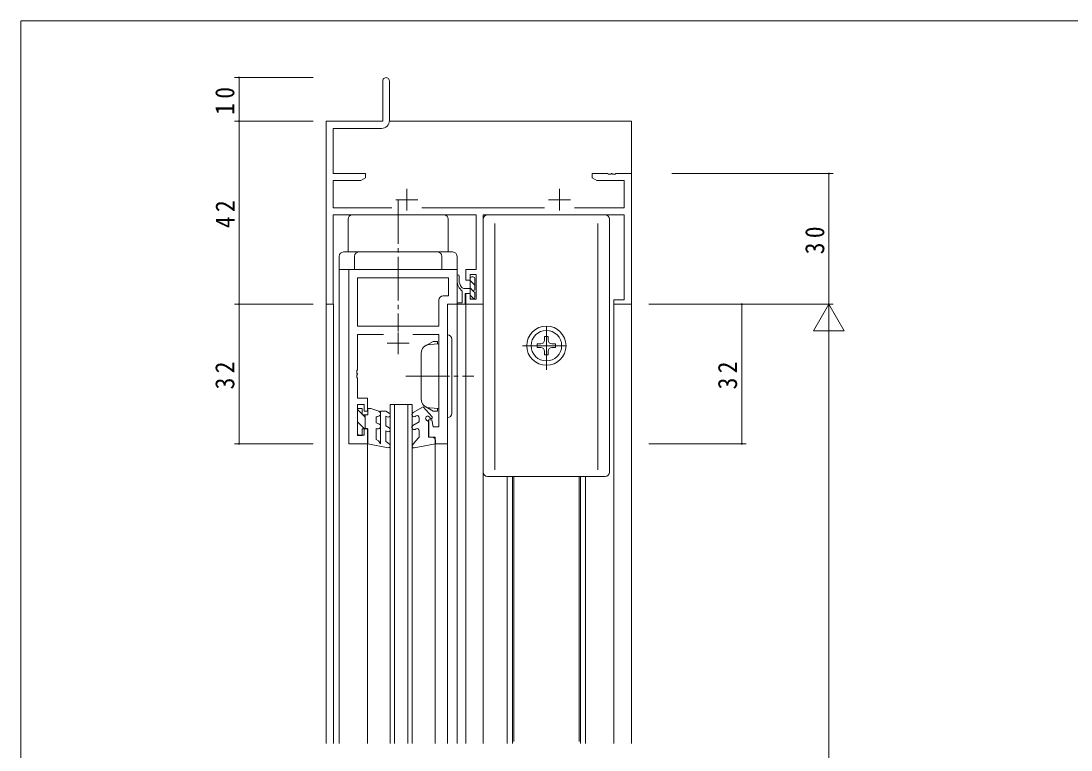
# Model space of a CAD drawing. Units: millimetres on the paper. Extents: x -397 to 397, y -282 to 282.
# Drawn here: x -393.9 to -153.1, y 112 to 279.3 of the extents above; entities that cross this region are included whole.
import ezdxf

# ---------------------------------------------------------------- set-up
doc = ezdxf.new("R2010")
doc.units = ezdxf.units.MM
doc.linetypes.add('USER2', pattern=[13, 10, -1, 1, -1])
for name, color, linetype, lineweight in [('0-1_YKK_ZWAK', 7, 'Continuous', 18), ('0-3_YKK_11', 7, 'Continuous', 18), ('0-4_YKK_12', 2, 'Continuous', 18), ('0-6_YKK_13', 4, 'Continuous', 18), ('0-7_YKK_D', 6, 'Continuous', 18)]:
    doc.layers.add(name, color=color, linetype=linetype, lineweight=lineweight)
doc.styles.add('ＭＳ ゴシック', font='')
doc.styles.get('ＭＳ ゴシック').set_extended_font_data('MS Gothic')

msp = doc.modelspace()

# ---------------------------------------------------------------- linework, layer by layer
at = {"layer": '0-1_YKK_ZWAK'}
for p in [(-393.908, -245.688), (376.092, 279.312)]:
    msp.add_line(p, (-393.908, 279.312), dxfattribs=at)
at = {"layer": '0-3_YKK_11'}
for p, q in [((-310.908, 265.562), (-310.908, 256.312)), ((-309.408, 256.482), (-309.408, 265.562)), ((-323.908, 256.312), (-323.908, 214.312)), ((-310.908, 256.312), (-323.908, 256.312)), ((-322.278, 254.682), (-311.208, 254.682)), ((-322.278, 244.312), (-322.278, 254.682)), ((-314.908, 244.312), (-322.278, 244.312)), ((-316, 242.682), (-314.908, 243.312)), ((-314.908, 243.312), (-314.908, 244.312)), ((-262.908, 244.312), (-262.908, 243.312)), ((-259.367, 244.312), (-262.908, 244.312)), ((-262.908, 243.312), (-261.817, 242.682)), ((-259.183, 244.192), (-259.367, 244.312)), ((-258.634, 244.192), (-259.183, 244.192)), ((-258.45, 244.312), (-258.634, 244.192)), ((-258.367, 244.312), (-258.45, 244.312)), ((-258.183, 244.192), (-258.367, 244.312)), ((-257.634, 244.192), (-258.183, 244.192)), ((-257.45, 244.312), (-257.634, 244.192)), ((-253.908, 244.312), (-257.45, 244.312)), ((-253.908, 214.312), (-253.908, 244.312)), ((-322.278, 242.682), (-316, 242.682)), ((-322.278, 236.442), (-322.278, 242.682)), ((-261.817, 242.682), (-255.538, 242.682)), ((-255.538, 242.682), (-255.538, 236.442)), ((-305.408, 240.812), (-305.408, 235.812)), ((-270.408, 240.812), (-270.408, 235.812)), ((-308.846, 236.442), (-322.278, 236.442)), ((-307.908, 238.312), (-302.908, 238.312)), ((-273.846, 236.442), (-301.971, 236.442)), ((-272.908, 238.312), (-267.908, 238.312)), ((-255.538, 236.442), (-266.971, 236.442)), ((-322.278, 234.812), (-289.538, 234.812)), ((-322.278, 214.312), (-322.278, 234.812)), ((-289.538, 234.812), (-289.538, 222.312)), ((-287.908, 234.812), (-255.538, 234.812)), ((-287.908, 214.312), (-287.908, 234.812)), ((-255.538, 234.812), (-255.538, 215.312)), ((-318.708, 222.312), (-318.708, 182.312)), ((-293.908, 222.312), (-318.708, 222.312)), ((-293.908, 214.312), (-293.908, 222.312)), ((-291.908, 222.312), (-291.908, 219.812)), ((-289.538, 222.312), (-291.908, 222.312)), ((-295.858, 220.362), (-316.758, 220.362)), ((-316.758, 220.362), (-316.758, 209.312)), ((-295.858, 220.362), (-316.758, 220.362)), ((-295.858, 216.262), (-295.858, 220.362)), ((-291.908, 219.812), (-290.908, 219.812)), ((-290.908, 221.112), (-289.538, 221.112)), ((-290.908, 219.812), (-290.908, 221.112)), ((-289.538, 221.112), (-289.538, 215.512)), ((-291.908, 216.812), (-291.908, 214.312)), ((-290.908, 216.812), (-291.908, 216.812)), ((-290.908, 215.512), (-290.908, 216.812)), ((-298.058, 209.312), (-298.058, 215.262)), ((-297.058, 216.262), (-295.858, 216.262)), ((-289.538, 215.512), (-290.908, 215.512)), ((-257.908, 215.312), (-257.908, 214.312)), ((-255.538, 215.312), (-257.908, 215.312)), ((-323.908, 214.312), (-322.278, 214.312)), ((-296.108, 214.312), (-293.908, 214.312)), ((-296.108, 182.312), (-296.108, 214.312)), ((-291.908, 214.312), (-287.908, 214.312)), ((-257.908, 214.312), (-253.908, 214.312)), ((-316.758, 209.312), (-298.058, 209.312)), ((-316.758, 207.362), (-310.791, 207.362)), ((-316.758, 199.271), (-316.758, 207.362)), ((-307.408, 207.862), (-307.408, 202.862)), ((-304.026, 207.362), (-298.058, 207.362)), ((-298.058, 207.362), (-298.058, 186.212)), ((-309.908, 205.362), (-304.908, 205.362)), ((-316.878, 199.087), (-316.758, 199.271)), ((-316.878, 198.537), (-316.878, 199.087)), ((-316.758, 198.354), (-316.878, 198.537)), ((-316.878, 198.087), (-316.758, 198.271)), ((-316.878, 197.537), (-316.878, 198.087)), ((-316.758, 197.354), (-316.878, 197.537)), ((-316.758, 198.271), (-316.758, 198.354)), ((-316.758, 192.812), (-316.758, 197.354)), ((-314.408, 192.812), (-316.758, 192.812)), ((-314.408, 189.812), (-314.408, 192.812)), ((-316.758, 191.312), (-315.208, 191.312)), ((-316.758, 184.312), (-316.758, 191.312)), ((-315.208, 191.312), (-315.208, 189.812)), ((-315.208, 189.812), (-314.408, 189.812)), ((-315.208, 185.812), (-315.208, 184.312)), ((-314.408, 185.812), (-315.208, 185.812)), ((-314.408, 182.312), (-314.408, 185.812)), ((-300.408, 187.812), (-300.408, 183.812)), ((-299.708, 187.812), (-300.408, 187.812)), ((-299.408, 186.212), (-299.708, 187.812)), ((-298.058, 186.212), (-299.408, 186.212)), ((-315.208, 184.312), (-316.758, 184.312)), ((-300.408, 183.812), (-298.908, 183.812)), ((-298.908, 183.812), (-298.908, 182.312)), ((-318.708, 182.312), (-314.408, 182.312)), ((-298.908, 182.312), (-296.108, 182.312))]:
    msp.add_line(p, q, dxfattribs=at)
for centre, radius, start, end in [((-310.158, 265.562), 0.75, 0, 180.00002), ((-311.208, 256.482), 1.8, 270, 0), ((-297.058, 215.262), 1, 90.00001, 179.99999)]:
    msp.add_arc(centre, radius, start, end, dxfattribs=at)
at = {"layer": '0-4_YKK_12'}
for p, q in [((-253.908, 256.312), (-309.258, 256.312)), ((-253.908, 113.55), (-253.908, 256.312)), ((-320.908, 222.312), (-314.908, 222.312)), ((-320.908, 113.55), (-320.908, 222.312)), ((-299.908, 222.312), (-293.908, 222.312)), ((-293.908, 222.312), (-293.908, 118.225)), ((-323.908, 113.55), (-323.908, 214.312)), ((-323.908, 214.312), (-322.258, 214.312)), ((-322.258, 113.55), (-322.258, 214.312)), ((-291.908, 214.312), (-287.908, 214.312)), ((-291.908, 113.55), (-291.908, 214.312)), ((-257.908, 113.55), (-257.908, 214.312)), ((-257.908, 214.312), (-253.908, 214.312)), ((-296.108, 203.012), (-296.108, 118.225)), ((-309.208, 191.312), (-309.208, 160.748)), ((-308.208, 191.312), (-308.208, 167.601)), ((-305.208, 191.312), (-305.208, 167.601)), ((-314.408, 160.748), (-314.408, 182.392)), ((-298.908, 118.225), (-298.908, 182.312)), ((-287.908, 113.55), (-287.908, 175.812)), ((-282.408, 174.812), (-282.408, 165.68)), ((-281.208, 174.812), (-281.208, 165.68)), ((-265.608, 174.812), (-265.608, 113.55)), ((-264.408, 174.812), (-264.408, 113.55)), ((-309.208, 167.601), (-309.208, 166.256)), ((-308.208, 167.601), (-308.208, 160.748)), ((-305.208, 167.601), (-305.208, 160.748)), ((-304.208, 167.601), (-304.208, 113.55)), ((-282.408, 167.622), (-282.408, 113.55)), ((-281.208, 167.622), (-281.208, 113.55)), ((-314.408, 114.817), (-314.408, 161.656)), ((-309.208, 161.662), (-309.208, 113.55)), ((-308.208, 161.662), (-308.208, 113.55)), ((-305.208, 161.662), (-305.208, 113.55)), ((-298.908, 113.55), (-298.908, 161.588)), ((-296.108, 157.206), (-296.108, 113.55)), ((-293.908, 157.206), (-293.908, 113.55)), ((-314.408, 113.55), (-314.408, 118.191))]:
    msp.add_line(p, q, dxfattribs=at)
msp.add_lwpolyline([(-309.208, 191.312), (-304.208, 191.312), (-304.208, 167.601)], dxfattribs=at)
at = {"layer": '0-6_YKK_13', "linetype": 'USER2'}
for p, q in [((-307.408, 238.2), (-307.408, 208.056)), ((-273.408, 199.312), (-273.408, 210.312)), ((-278.908, 204.812), (-267.908, 204.812)), ((-305.639, 197.812), (-290.064, 197.812))]:
    msp.add_line(p, q, dxfattribs=at)
at = {"layer": '0-6_YKK_13'}
for p, q in [((-318.908, 233.812), (-318.908, 226.312)), ((-296.908, 234.812), (-317.908, 234.812)), ((-295.908, 233.812), (-295.908, 226.312)), ((-287.908, 233.812), (-287.908, 214.312)), ((-286.908, 234.812), (-259.908, 234.812)), ((-258.908, 233.812), (-258.908, 175.812)), ((-285.238, 232.812), (-285.238, 214.312)), ((-261.578, 232.812), (-261.578, 176.312)), ((-320.908, 222.312), (-320.908, 225.312)), ((-307.408, 226.312), (-319.908, 226.312)), ((-317.408, 225.312), (-317.408, 222.312)), ((-307.408, 226.312), (-294.908, 226.312)), ((-297.408, 225.312), (-297.408, 222.312)), ((-293.908, 222.312), (-293.908, 225.312)), ((-318.758, 222.312), (-320.908, 222.312)), ((-318.758, 222.312), (-293.908, 222.312)), ((-293.908, 220.798), (-293.908, 219.759)), ((-293.408, 220.798), (-293.408, 219.759)), ((-290.908, 216.812), (-290.908, 220.212)), ((-290.908, 219.781), (-289.808, 218.681)), ((-290.508, 220.612), (-290.208, 220.612)), ((-289.808, 220.212), (-289.808, 217.662)), ((-292.708, 214.612), (-292.708, 217.359)), ((-290.908, 217.912), (-292.151, 217.912)), ((-292.008, 216.812), (-290.908, 216.812)), ((-292.008, 214.312), (-292.008, 216.812)), ((-290.908, 218.084), (-290.094, 217.269)), ((-290.908, 215.912), (-290.908, 216.812)), ((-289.902, 217.077), (-289.808, 216.984)), ((-289.808, 217.062), (-289.808, 215.912)), ((-292.708, 214.612), (-293.658, 214.612)), ((-290.908, 216.387), (-290.062, 215.54)), ((-290.508, 215.512), (-290.208, 215.512)), ((-293.658, 214.312), (-292.008, 214.312)), ((-287.908, 214.312), (-287.908, 175.812)), ((-285.238, 214.312), (-285.238, 176.312)), ((-296.108, 207.312), (-296.108, 188.312)), ((-299.408, 205.812), (-301.158, 204.802)), ((-298.058, 205.21), (-300.213, 205.097)), ((-299.408, 205.812), (-298.408, 205.812)), ((-298.408, 205.812), (-298.408, 205.192)), ((-295.108, 189.312), (-295.108, 206.312)), ((-275.508, 205.232), (-275.508, 204.392)), ((-274.668, 205.232), (-275.508, 205.232)), ((-302.108, 192.525), (-302.108, 203.1)), ((-275.508, 204.392), (-274.668, 204.392)), ((-273.828, 203.552), (-273.828, 202.712)), ((-272.148, 204.392), (-271.308, 204.392)), ((-315.658, 188.913), (-315.658, 190.413)), ((-314.358, 190.413), (-313.648, 190.413)), ((-314.358, 188.913), (-314.358, 190.413)), ((-311.843, 189.755), (-313.649, 190.413)), ((-301.645, 190.813), (-303.995, 189.456)), ((-299.632, 188.5), (-301.644, 190.813)), ((-299.408, 189.812), (-301.058, 190.764)), ((-298.058, 190.415), (-300.213, 190.528)), ((-298.408, 189.812), (-298.408, 190.433)), ((-316.759, 190.198), (-315.659, 189.098)), ((-315.658, 188.913), (-314.359, 188.913)), ((-315.473, 188.913), (-314.959, 188.398)), ((-314.959, 185.713), (-314.959, 188.913)), ((-312.448, 187.097), (-312.448, 188.297)), ((-311.448, 189.813), (-310.249, 189.813)), ((-311.448, 182.303), (-311.448, 189.813)), ((-309.458, 189.356), (-310.249, 189.813)), ((-310.249, 186.413), (-310.249, 188.658)), ((-309.958, 188.49), (-310.249, 188.658)), ((-303.502, 188.586), (-303.309, 188.697)), ((-302.559, 187.313), (-302.559, 188.264)), ((-300.265, 188.486), (-299.986, 188.147)), ((-299.408, 189.812), (-298.408, 189.812)), ((-299.308, 189.812), (-298.408, 189.812)), ((-316.759, 187.37), (-315.101, 185.713)), ((-315.658, 185.713), (-314.359, 185.713)), ((-315.658, 184.213), (-315.658, 185.713)), ((-314.358, 182.313), (-314.358, 185.713)), ((-311.843, 186.877), (-312.448, 187.097)), ((-312.254, 185.749), (-312.448, 185.82)), ((-312.448, 183.313), (-312.448, 185.82)), ((-309.458, 185.957), (-310.249, 186.413)), ((-304.002, 186.479), (-302.558, 187.313)), ((-303.502, 185.613), (-303.309, 185.725)), ((-300.358, 187.313), (-300.919, 187.732)), ((-300.358, 187.313), (-300.358, 183.813)), ((-316.758, 184.542), (-316.43, 184.213)), ((-315.658, 184.213), (-316.758, 184.213)), ((-311.909, 183.001), (-312.448, 183.313)), ((-310.249, 185.258), (-309.958, 185.09)), ((-310.249, 182.858), (-310.249, 185.258)), ((-303.537, 182.844), (-302.558, 183.813)), ((-302.559, 183.813), (-302.559, 185.292)), ((-300.359, 183.813), (-299.559, 183.813)), ((-298.859, 183.112), (-298.859, 182.313)), ((-314.358, 182.313), (-309.719, 181.399)), ((-311.448, 182.303), (-311.909, 183.001)), ((-310.249, 182.858), (-309.824, 182.613)), ((-309.824, 182.613), (-309.334, 182.122)), ((-304.131, 182.005), (-303.537, 182.844)), ((-298.858, 182.313), (-303.706, 181.35)), ((-286.908, 174.812), (-259.908, 174.812)), ((-280.908, 174.812), (-280.908, 165.68)), ((-265.908, 174.812), (-265.908, 114.04)), ((-280.908, 167.622), (-280.908, 114.04))]:
    msp.add_line(p, q, dxfattribs=at)
for points in [[(-272.988, 206.072), (-272.988, 206.912), (-273.828, 206.912), (-273.828, 206.072)], [(-271.308, 204.392), (-271.308, 205.232), (-272.148, 205.232)], [(-273.828, 202.712), (-272.988, 202.712), (-272.988, 203.552)], [(-316.758, 184.213), (-316.758, 190.413), (-315.658, 190.413)]]:
    msp.add_lwpolyline(points, dxfattribs=at)
for radius in [4.5, 3.5]:
    msp.add_circle((-273.408, 204.812), radius, dxfattribs=at)
for centre, radius, start, end in [((-317.908, 233.812), 1, 90, 180), ((-296.908, 233.812), 1, 0, 90), ((-286.908, 233.812), 1, 90, 180), ((-259.908, 233.812), 1, 0, 90), ((-319.908, 225.312), 1, 90, 180), ((-316.408, 225.312), 1, 90, 180), ((-298.408, 225.312), 1, 0, 90), ((-294.908, 225.312), 1, 0, 90), ((-293.658, 220.798), 0.25, 0, 180), ((-290.908, 219.759), 3, 180, 233.1301), ((-290.908, 219.759), 2.5, 180, 216.63334), ((-290.508, 220.212), 0.4, 90, 180), ((-290.208, 220.212), 0.4, 0, 90), ((-292.151, 218.912), 1, 220.18666, 270), ((-289.808, 217.362), 0.3, 90, 270), ((-293.658, 214.462), 0.15, 90, 270), ((-290.508, 215.912), 0.4, 180, 270), ((-290.208, 215.912), 0.4, 270, 0), ((-296.108, 206.312), 1, 0, 90), ((-300.108, 203.1), 2, 93, 180), ((-274.668, 206.072), 0.84, 270, 0), ((-272.148, 206.072), 0.84, 180, 270), ((-274.668, 203.552), 0.84, 0, 90), ((-272.148, 203.552), 0.84, 90, 180), ((-300.108, 192.525), 2, 180, 267), ((-312.149, 188.297), 0.3, 83.62636, 180), ((-312.049, 189.192), 0.6, 263.61829, 69.99797), ((-309.708, 188.923), 0.5, 239.98981, 60.00683), ((-303.752, 189.018), 0.5, 119.02557, 300.0117), ((-303.059, 188.264), 0.5, 359.97202, 120.01891), ((-300.618, 188.133), 0.5, 45, 233.1357), ((-299.809, 188.323), 0.25, 224.96046, 45), ((-296.108, 189.312), 1, 270, 0), ((-312.049, 186.313), 0.6, 249.9966, 70.0032), ((-309.708, 185.523), 0.5, 240.0038, 60.00683), ((-303.752, 186.046), 0.5, 120.00716, 299.99166), ((-303.059, 185.292), 0.5, 359.97204, 119.99843), ((-299.559, 183.113), 0.7, 359.98003, 90), ((-309.637, 181.82), 0.428, 258.86224, 44.99856), ((-303.788, 181.762), 0.42, 144.66347, 281.2357), ((-286.908, 175.812), 1, 180, 270), ((-259.908, 175.812), 1, 270, 0)]:
    msp.add_arc(centre, radius, start, end, dxfattribs=at)
at = {"layer": '0-7_YKK_D'}
for p, q in [((-326.908, 266.312), (-344.908, 266.312)), ((-343.908, 266.312), (-343.908, 256.312)), ((-326.908, 256.312), (-344.908, 256.312)), ((-326.908, 256.312), (-344.908, 256.312)), ((-343.908, 256.312), (-343.908, 214.312)), ((-244.608, 244.312), (-207.608, 244.312)), ((-208.608, 244.312), (-208.608, 214.312)), ((-326.908, 214.312), (-344.908, 214.312)), ((-326.908, 214.312), (-344.908, 214.312)), ((-343.908, 214.312), (-343.908, 182.312)), ((-249.908, 214.312), (-227.608, 214.312)), ((-244.608, 214.312), (-207.608, 214.312)), ((-228.608, 214.312), (-228.608, 182.312)), ((-208.608, 214.312), (-212.108, 208.25)), ((-208.608, 214.312), (-208.608, 202.188)), ((-208.608, 214.312), (-205.108, 208.25)), ((-212.108, 208.25), (-205.108, 208.25)), ((-208.608, -158.688), (-208.608, 207.312)), ((-326.908, 182.312), (-344.908, 182.312)), ((-249.908, 182.312), (-227.608, 182.312))]:
    msp.add_line(p, q, dxfattribs=at)
for centre, start, end in [((-343.908, 266.312), 90, 270), ((-343.908, 266.312), 270, 90), ((-343.908, 256.312), 90, 270), ((-343.908, 256.312), 90, 270), ((-343.908, 256.312), 270, 90), ((-343.908, 256.312), 270, 90), ((-208.608, 244.312), 90, 270), ((-208.608, 244.312), 270, 90), ((-343.908, 214.312), 90, 270), ((-343.908, 214.312), 90, 270), ((-343.908, 214.312), 270, 90), ((-343.908, 214.312), 270, 90), ((-228.608, 214.312), 90, 270), ((-228.608, 214.312), 270, 90), ((-343.908, 182.312), 90, 270), ((-343.908, 182.312), 270, 90), ((-228.608, 182.312), 90, 270), ((-228.608, 182.312), 270, 90)]:
    msp.add_arc(centre, 0.106, start, end, dxfattribs=at)

# ---------------------------------------------------------------- texts
at = {"layer": '0-7_YKK_D', "color": 7, "char_height": 4.399, "attachment_point": 7, "rotation": 90, "style": 'ＭＳ ゴシック'}
for s, insert in [('\\T1.37;\\W0.9;10', (-344.908, 257.792)), ('\\T1.37;\\W0.9;42', (-344.908, 231.792)), ('\\T1.37;\\W0.9;30', (-209.608, 225.792)), ('\\T1.37;\\W0.9;32', (-344.908, 194.792)), ('\\T1.37;\\W0.9;32', (-229.608, 194.792))]:
    msp.add_mtext(s, dxfattribs=dict(at, insert=insert))

doc.saveas('drawing.dxf')
